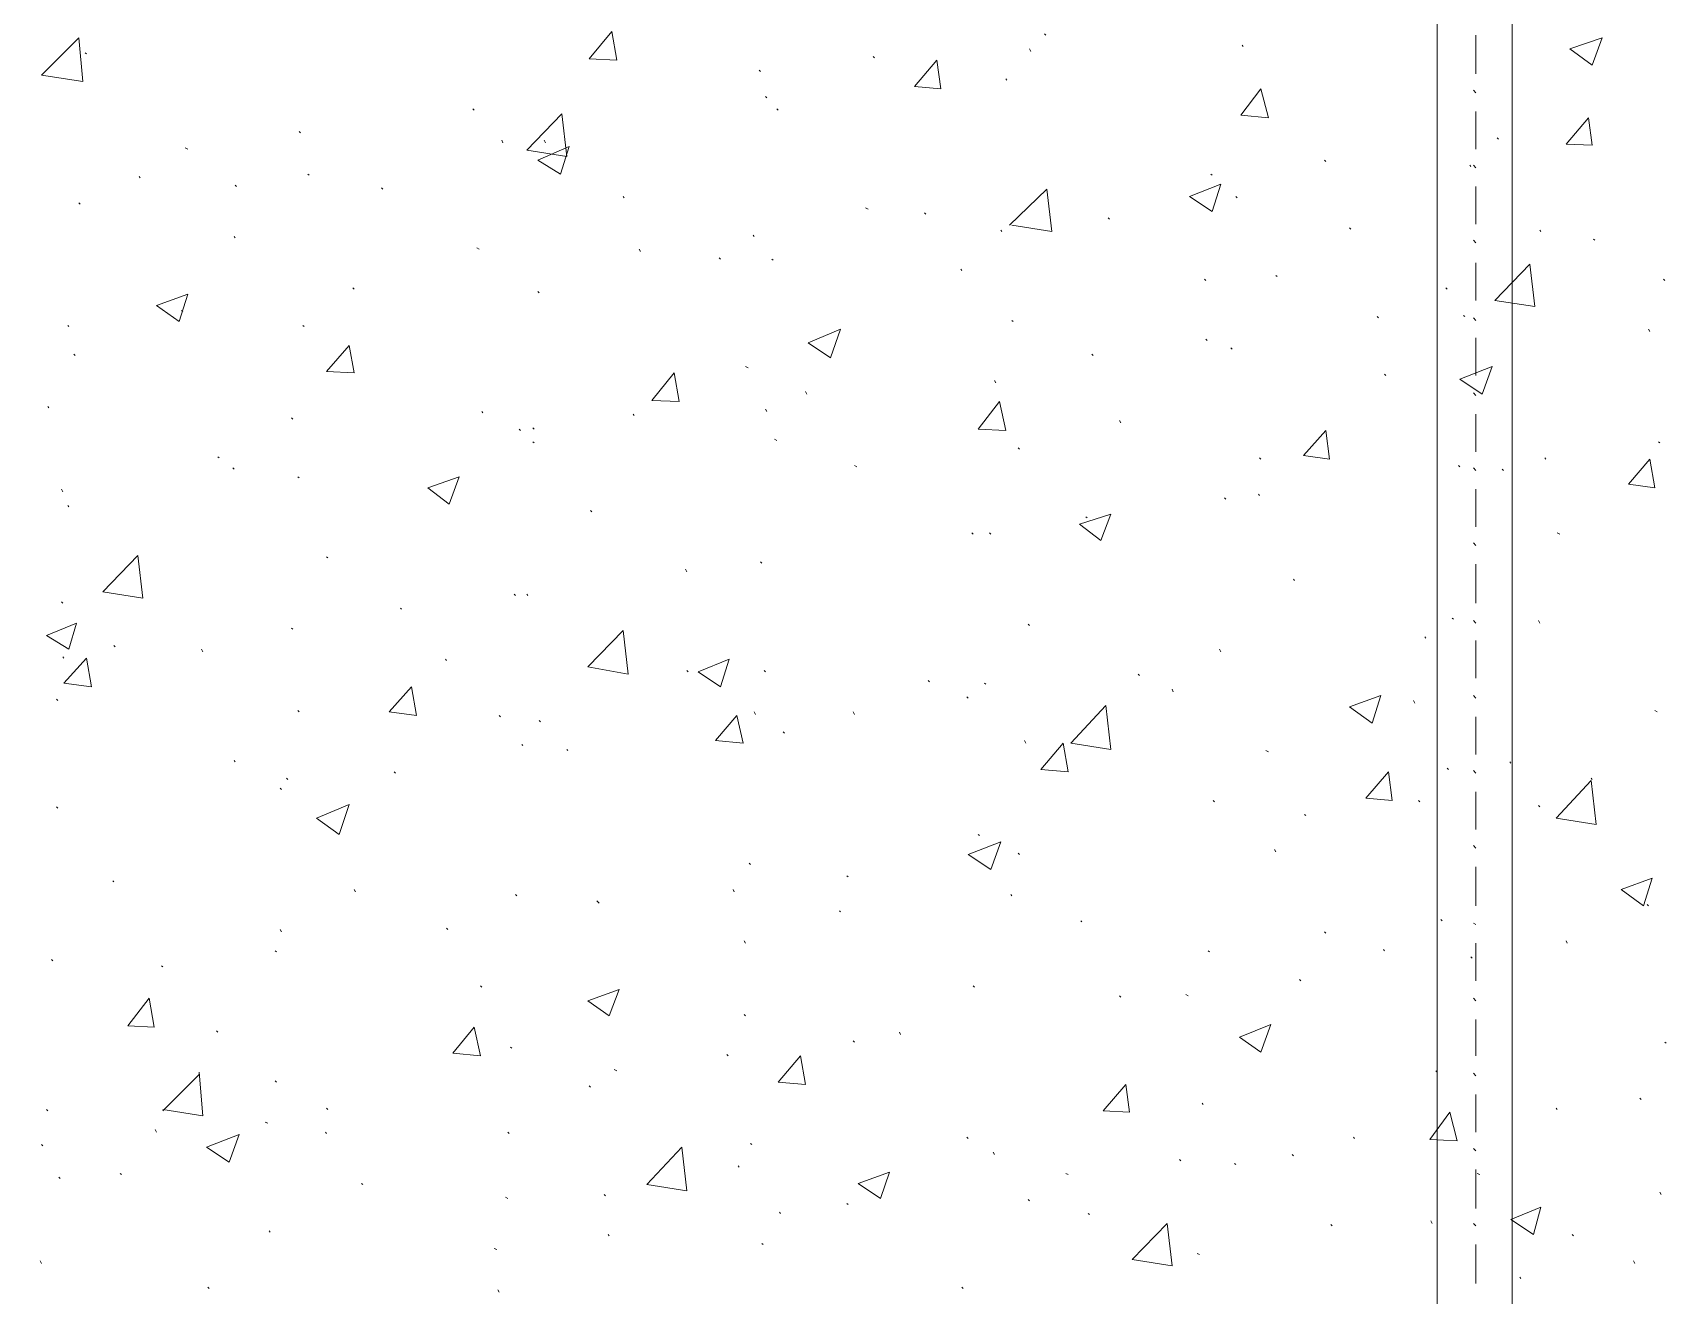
# Model space of a CAD drawing. Header units: millimetres. Extents: x 2928 to 3112, y 1220 to 1280.
# Drawn here: x 2959.34 to 2961.518, y 1256.193 to 1257.876 of the extents above; entities that cross this region are included whole.
import ezdxf

# ---------------------------------------------------------------- set-up
doc = ezdxf.new("R2010")
doc.units = ezdxf.units.MM

msp = doc.modelspace()

# ---------------------------------------------------------------- linework, layer by layer
at = {"color": 253, "linetype": 'Continuous', "lineweight": 5, "true_color": 0x9a9a9a}
for points in [[(2961.2116, 1241.9003), (2942.08633, 1241.9003), (2942.08633, 1247.74538), (2950.25144, 1247.74538), (2950.25144, 1256.61384), (2942.08633, 1256.61384), (2942.08633, 1261.45224), (2961.2116, 1261.45224), (2961.2116, 1249.1904)], [(2961.3116, 1241.9003), (2980.43854, 1241.9003), (2980.43854, 1247.74538), (2972.27343, 1247.74538), (2972.27343, 1256.61384), (2980.43854, 1256.61384), (2980.43854, 1261.45224), (2961.3116, 1261.45224), (2961.3116, 1249.1904)]]:
    msp.add_lwpolyline(points, dxfattribs=at)
at = {"color": 92, "linetype": 'Continuous', "lineweight": 13, "true_color": 0x00b800}
for points in [[(2960.08159, 1257.84052), (2960.11159, 1257.87719), (2960.11159, 1257.87719)], [(2960.11825, 1257.83886), (2960.11159, 1257.87719), (2960.11159, 1257.87719)], [(2959.35157, 1257.81886), (2959.40158, 1257.86886), (2959.40158, 1257.86886)], [(2959.40658, 1257.81052), (2959.40158, 1257.86886), (2959.40158, 1257.86886)], [(2960.66993, 1257.85052), (2960.66826, 1257.85386), (2960.66826, 1257.85386)], [(2960.68993, 1257.87219), (2960.68826, 1257.87386), (2960.68826, 1257.87386)], [(2960.95326, 1257.85719), (2960.9516, 1257.85886), (2960.9516, 1257.85886)], [(2961.38827, 1257.85386), (2961.4316, 1257.86886), (2961.4316, 1257.86886)], [(2961.38827, 1257.85386), (2961.41827, 1257.83219), (2961.41827, 1257.83219)], [(2961.41827, 1257.83219), (2961.4316, 1257.86886), (2961.4316, 1257.86886)], [(2959.41158, 1257.84719), (2959.40991, 1257.84886), (2959.40991, 1257.84886)], [(2960.08159, 1257.84052), (2960.11825, 1257.83886), (2960.11825, 1257.83886)], [(2960.46159, 1257.84219), (2960.45992, 1257.84386), (2960.45992, 1257.84386)], [(2960.51492, 1257.80386), (2960.54493, 1257.83886), (2960.54493, 1257.83886)], [(2960.54993, 1257.80052), (2960.54493, 1257.83886), (2960.54493, 1257.83886)], [(2959.35157, 1257.81886), (2959.40658, 1257.81052), (2959.40658, 1257.81052)], [(2960.30992, 1257.82386), (2960.30826, 1257.82552), (2960.30826, 1257.82552)], [(2960.63826, 1257.81219), (2960.63659, 1257.81386), (2960.63659, 1257.81386)], [(2960.31826, 1257.78886), (2960.31659, 1257.79052), (2960.31659, 1257.79052)], [(2960.51492, 1257.80386), (2960.54993, 1257.80052), (2960.54993, 1257.80052)], [(2960.94993, 1257.76552), (2960.9766, 1257.80052), (2960.9766, 1257.80052)], [(2960.9866, 1257.76219), (2960.9766, 1257.80052), (2960.9766, 1257.80052)], [(2959.92825, 1257.77219), (2959.92658, 1257.77386), (2959.92658, 1257.77386)], [(2959.99825, 1257.71886), (2960.04492, 1257.76719), (2960.04492, 1257.76719)], [(2960.05158, 1257.71052), (2960.04492, 1257.76719), (2960.04492, 1257.76719)], [(2960.33326, 1257.77219), (2960.33159, 1257.77386), (2960.33159, 1257.77386)], [(2960.94993, 1257.76552), (2960.9866, 1257.76219), (2960.9866, 1257.76219)], [(2961.38327, 1257.72719), (2961.41327, 1257.76219), (2961.41327, 1257.76219)], [(2961.41827, 1257.72552), (2961.41327, 1257.76219), (2961.41327, 1257.76219)], [(2959.69658, 1257.74219), (2959.69491, 1257.74386), (2959.69491, 1257.74386)], [(2959.96658, 1257.72886), (2959.96492, 1257.73219), (2959.96492, 1257.73219)], [(2960.01325, 1257.70552), (2960.05492, 1257.72386), (2960.05492, 1257.72386)], [(2960.02325, 1257.72886), (2960.02158, 1257.73219), (2960.02158, 1257.73219)], [(2960.04325, 1257.68719), (2960.05492, 1257.72386), (2960.05492, 1257.72386)], [(2961.29327, 1257.73386), (2961.2916, 1257.73552), (2961.2916, 1257.73552)], [(2961.38327, 1257.72719), (2961.41827, 1257.72552), (2961.41827, 1257.72552)], [(2959.54658, 1257.72052), (2959.54324, 1257.72219), (2959.54324, 1257.72219)], [(2959.99825, 1257.71886), (2960.05158, 1257.71052), (2960.05158, 1257.71052)], [(2960.01325, 1257.70552), (2960.04325, 1257.68719), (2960.04325, 1257.68719)], [(2961.06327, 1257.70386), (2961.0616, 1257.70552), (2961.0616, 1257.70552)], [(2959.48324, 1257.68219), (2959.48158, 1257.68386), (2959.48158, 1257.68386)], [(2959.70825, 1257.68552), (2959.70658, 1257.68719), (2959.70658, 1257.68719)], [(2960.9116, 1257.68552), (2960.90993, 1257.68719), (2960.90993, 1257.68719)], [(2961.2566, 1257.69719), (2961.25494, 1257.69886), (2961.25494, 1257.69886)], [(2959.61158, 1257.67052), (2959.60991, 1257.67219), (2959.60991, 1257.67219)], [(2959.80658, 1257.66719), (2959.80491, 1257.66886), (2959.80491, 1257.66886)], [(2960.12825, 1257.65552), (2960.12659, 1257.65719), (2960.12659, 1257.65719)], [(2960.64159, 1257.61885), (2960.69159, 1257.66719), (2960.69159, 1257.66719)], [(2960.69826, 1257.61052), (2960.69159, 1257.66719), (2960.69159, 1257.66719)], [(2960.8816, 1257.65719), (2960.92326, 1257.67386), (2960.92326, 1257.67386)], [(2960.8816, 1257.65719), (2960.9116, 1257.63719), (2960.9116, 1257.63719)], [(2960.9116, 1257.63719), (2960.92326, 1257.67386), (2960.92326, 1257.67386)], [(2960.94493, 1257.65552), (2960.94326, 1257.65719), (2960.94326, 1257.65719)], [(2959.40324, 1257.64719), (2959.40158, 1257.64886), (2959.40158, 1257.64886)], [(2960.45326, 1257.64052), (2960.44992, 1257.64219), (2960.44992, 1257.64219)], [(2960.52993, 1257.63386), (2960.52826, 1257.63552), (2960.52826, 1257.63552)], [(2960.64493, 1257.61885), (2960.69826, 1257.61052), (2960.69826, 1257.61052)], [(2960.77493, 1257.62719), (2960.77326, 1257.62885), (2960.77326, 1257.62885)], [(2961.0966, 1257.61385), (2961.09493, 1257.61552), (2961.09493, 1257.61552)], [(2959.60991, 1257.60219), (2959.60825, 1257.60385), (2959.60825, 1257.60385)], [(2960.30159, 1257.60385), (2960.29992, 1257.60552), (2960.29992, 1257.60552)], [(2960.63159, 1257.61052), (2960.62993, 1257.61219), (2960.62993, 1257.61219)], [(2961.34994, 1257.61052), (2961.34827, 1257.61219), (2961.34827, 1257.61219)], [(2961.4216, 1257.59885), (2961.41994, 1257.60052), (2961.41994, 1257.60052)], [(2959.93492, 1257.58719), (2959.93158, 1257.58885), (2959.93158, 1257.58885)], [(2960.14992, 1257.58385), (2960.14825, 1257.58719), (2960.14825, 1257.58719)], [(2960.25659, 1257.57385), (2960.25492, 1257.57552), (2960.25492, 1257.57552)], [(2960.32659, 1257.57219), (2960.32492, 1257.57385), (2960.32492, 1257.57385)], [(2960.57826, 1257.55885), (2960.57659, 1257.56052), (2960.57659, 1257.56052)], [(2960.99827, 1257.55052), (2960.9966, 1257.55219), (2960.9966, 1257.55219)], [(2961.28827, 1257.51885), (2961.33494, 1257.56719), (2961.33494, 1257.56719)], [(2961.3416, 1257.51052), (2961.33494, 1257.56719), (2961.33494, 1257.56719)], [(2959.50491, 1257.51219), (2959.54658, 1257.52719), (2959.54658, 1257.52719)], [(2959.53491, 1257.49052), (2959.54658, 1257.52719), (2959.54658, 1257.52719)], [(2959.76825, 1257.53385), (2959.76658, 1257.53552), (2959.76658, 1257.53552)], [(2960.01492, 1257.52885), (2960.01325, 1257.53052), (2960.01325, 1257.53052)], [(2960.90326, 1257.54552), (2960.9016, 1257.54719), (2960.9016, 1257.54719)], [(2961.22493, 1257.53385), (2961.22327, 1257.53552), (2961.22327, 1257.53552)], [(2961.51494, 1257.54552), (2961.51327, 1257.54719), (2961.51327, 1257.54719)], [(2959.50491, 1257.51219), (2959.53491, 1257.49052), (2959.53491, 1257.49052)], [(2959.53991, 1257.50385), (2959.53824, 1257.50552), (2959.53824, 1257.50552)], [(2961.28827, 1257.51885), (2961.3416, 1257.51052), (2961.3416, 1257.51052)], [(2959.38824, 1257.48385), (2959.38658, 1257.48552), (2959.38658, 1257.48552)], [(2959.70158, 1257.48385), (2959.69991, 1257.48552), (2959.69991, 1257.48552)], [(2960.64659, 1257.49052), (2960.64493, 1257.49219), (2960.64493, 1257.49219)], [(2961.13327, 1257.49552), (2961.1316, 1257.49719), (2961.1316, 1257.49719)], [(2961.24827, 1257.49719), (2961.2466, 1257.49885), (2961.2466, 1257.49885)], [(2960.37326, 1257.46219), (2960.41659, 1257.48052), (2960.41659, 1257.48052)], [(2960.37326, 1257.46219), (2960.40326, 1257.44219), (2960.40326, 1257.44219)], [(2960.40326, 1257.44219), (2960.41659, 1257.48052), (2960.41659, 1257.48052)], [(2960.90493, 1257.46552), (2960.90326, 1257.46719), (2960.90326, 1257.46719)], [(2961.49494, 1257.47719), (2961.49327, 1257.48052), (2961.49327, 1257.48052)], [(2959.39658, 1257.44552), (2959.39491, 1257.44719), (2959.39491, 1257.44719)], [(2959.73158, 1257.42385), (2959.76158, 1257.45885), (2959.76158, 1257.45885)], [(2959.76825, 1257.42219), (2959.76158, 1257.45885), (2959.76158, 1257.45885)], [(2960.75326, 1257.44552), (2960.75159, 1257.44719), (2960.75159, 1257.44719)], [(2960.93826, 1257.45385), (2960.9366, 1257.45552), (2960.9366, 1257.45552)], [(2959.73158, 1257.42385), (2959.76825, 1257.42219), (2959.76825, 1257.42219)], [(2960.16492, 1257.38552), (2960.19492, 1257.42219), (2960.19492, 1257.42219)], [(2960.20159, 1257.38385), (2960.19492, 1257.42219), (2960.19492, 1257.42219)], [(2960.29325, 1257.42885), (2960.28992, 1257.43052), (2960.28992, 1257.43052)], [(2961.14327, 1257.41885), (2961.1416, 1257.42052), (2961.1416, 1257.42052)], [(2961.2416, 1257.41385), (2961.28494, 1257.43052), (2961.28494, 1257.43052)], [(2961.2716, 1257.39385), (2961.28494, 1257.43052), (2961.28494, 1257.43052)], [(2960.37159, 1257.39385), (2960.36992, 1257.39719), (2960.36992, 1257.39719)], [(2960.62326, 1257.40885), (2960.62159, 1257.41219), (2960.62159, 1257.41219)], [(2961.2416, 1257.41385), (2961.2716, 1257.39385), (2961.2716, 1257.39385)], [(2959.36158, 1257.37552), (2959.35991, 1257.37718), (2959.35991, 1257.37718)], [(2960.16492, 1257.38552), (2960.20159, 1257.38385), (2960.20159, 1257.38385)], [(2960.31826, 1257.37052), (2960.31659, 1257.37385), (2960.31659, 1257.37385)], [(2960.59993, 1257.34718), (2960.62826, 1257.38385), (2960.62826, 1257.38385)], [(2960.63659, 1257.34552), (2960.62826, 1257.38385), (2960.62826, 1257.38385)], [(2959.68658, 1257.36052), (2959.68491, 1257.36218), (2959.68491, 1257.36218)], [(2959.93992, 1257.36885), (2959.93825, 1257.37052), (2959.93825, 1257.37052)], [(2960.14159, 1257.36552), (2960.13992, 1257.36718), (2960.13992, 1257.36718)], [(2960.78993, 1257.35552), (2960.78826, 1257.35885), (2960.78826, 1257.35885)], [(2959.98992, 1257.34552), (2959.98825, 1257.34718), (2959.98825, 1257.34718)], [(2960.00825, 1257.34718), (2960.00658, 1257.34885), (2960.00658, 1257.34885)], [(2960.00825, 1257.32885), (2960.00658, 1257.33052), (2960.00658, 1257.33052)], [(2960.33159, 1257.33218), (2960.32826, 1257.33385), (2960.32826, 1257.33385)], [(2960.59993, 1257.34718), (2960.63659, 1257.34552), (2960.63659, 1257.34552)], [(2961.03327, 1257.31218), (2961.06327, 1257.34552), (2961.06327, 1257.34552)], [(2961.06827, 1257.30718), (2961.06327, 1257.34552), (2961.06327, 1257.34552)], [(2961.50827, 1257.32885), (2961.50661, 1257.33052), (2961.50661, 1257.33052)], [(2959.58824, 1257.30885), (2959.58658, 1257.31052), (2959.58658, 1257.31052)], [(2960.65493, 1257.32052), (2960.65326, 1257.32218), (2960.65326, 1257.32218)], [(2960.9766, 1257.30718), (2960.97493, 1257.30885), (2960.97493, 1257.30885)], [(2961.03327, 1257.31218), (2961.06827, 1257.30718), (2961.06827, 1257.30718)], [(2961.3566, 1257.30718), (2961.35494, 1257.30885), (2961.35494, 1257.30885)], [(2959.60825, 1257.29385), (2959.60658, 1257.29552), (2959.60658, 1257.29552)], [(2960.43826, 1257.29718), (2960.43492, 1257.29885), (2960.43492, 1257.29885)], [(2961.2416, 1257.29718), (2961.23994, 1257.29885), (2961.23994, 1257.29885)], [(2961.29994, 1257.29218), (2961.29827, 1257.29385), (2961.29827, 1257.29385)], [(2961.46661, 1257.27385), (2961.49494, 1257.30718), (2961.49494, 1257.30718)], [(2961.50161, 1257.26885), (2961.49494, 1257.30718), (2961.49494, 1257.30718)], [(2959.37991, 1257.26385), (2959.37824, 1257.26718), (2959.37824, 1257.26718)], [(2959.69491, 1257.28218), (2959.69325, 1257.28385), (2959.69325, 1257.28385)], [(2959.86658, 1257.26885), (2959.90825, 1257.28385), (2959.90825, 1257.28385)], [(2959.86658, 1257.26885), (2959.89492, 1257.24718), (2959.89492, 1257.24718)], [(2959.89492, 1257.24718), (2959.90825, 1257.28385), (2959.90825, 1257.28385)], [(2961.46661, 1257.27385), (2961.50161, 1257.26885), (2961.50161, 1257.26885)], [(2959.38824, 1257.24385), (2959.38658, 1257.24552), (2959.38658, 1257.24552)], [(2960.92993, 1257.25385), (2960.92826, 1257.25552), (2960.92826, 1257.25552)], [(2960.97493, 1257.25885), (2960.97326, 1257.26052), (2960.97326, 1257.26052)], [(2960.08492, 1257.23718), (2960.08325, 1257.23885), (2960.08325, 1257.23885)], [(2960.73493, 1257.22052), (2960.7766, 1257.23385), (2960.7766, 1257.23385)], [(2960.74493, 1257.22885), (2960.74326, 1257.23052), (2960.74326, 1257.23052)], [(2960.76326, 1257.19885), (2960.7766, 1257.23385), (2960.7766, 1257.23385)], [(2960.59326, 1257.20718), (2960.59159, 1257.20885), (2960.59159, 1257.20885)], [(2960.61659, 1257.20718), (2960.61493, 1257.20885), (2960.61493, 1257.20885)], [(2960.73493, 1257.22052), (2960.76326, 1257.19885), (2960.76326, 1257.19885)], [(2961.37494, 1257.20718), (2961.3716, 1257.20885), (2961.3716, 1257.20885)], [(2959.43324, 1257.13051), (2959.47991, 1257.17885), (2959.47991, 1257.17885)], [(2959.48658, 1257.12218), (2959.47991, 1257.17885), (2959.47991, 1257.17885)], [(2959.73325, 1257.17552), (2959.73158, 1257.17718), (2959.73158, 1257.17718)], [(2960.21159, 1257.15718), (2960.20992, 1257.16051), (2960.20992, 1257.16051)], [(2960.31159, 1257.16885), (2960.30992, 1257.17052), (2960.30992, 1257.17052)], [(2961.0216, 1257.14551), (2961.01993, 1257.14718), (2961.01993, 1257.14718)], [(2959.37991, 1257.11551), (2959.37824, 1257.11718), (2959.37824, 1257.11718)], [(2959.43324, 1257.13051), (2959.48658, 1257.12218), (2959.48658, 1257.12218)], [(2959.98325, 1257.12551), (2959.98158, 1257.12718), (2959.98158, 1257.12718)], [(2959.99992, 1257.12551), (2959.99825, 1257.12718), (2959.99825, 1257.12718)], [(2959.83158, 1257.10718), (2959.82992, 1257.10885), (2959.82992, 1257.10885)], [(2961.23327, 1257.09385), (2961.2316, 1257.09551), (2961.2316, 1257.09551)], [(2961.34827, 1257.08885), (2961.3466, 1257.09218), (2961.3466, 1257.09218)], [(2959.35824, 1257.07218), (2959.39824, 1257.08885), (2959.39824, 1257.08885)], [(2959.35824, 1257.07218), (2959.38824, 1257.05385), (2959.38824, 1257.05385)], [(2959.38824, 1257.05385), (2959.39824, 1257.08885), (2959.39824, 1257.08885)], [(2959.68658, 1257.08051), (2959.68491, 1257.08218), (2959.68491, 1257.08218)], [(2960.07992, 1257.03051), (2960.12659, 1257.07885), (2960.12659, 1257.07885)], [(2960.13325, 1257.02051), (2960.12659, 1257.07885), (2960.12659, 1257.07885)], [(2960.66826, 1257.08551), (2960.66659, 1257.08718), (2960.66659, 1257.08718)], [(2961.1966, 1257.06885), (2961.19493, 1257.07051), (2961.19493, 1257.07051)], [(2959.44991, 1257.05718), (2959.44824, 1257.05885), (2959.44824, 1257.05885)], [(2959.56658, 1257.05051), (2959.56491, 1257.05385), (2959.56491, 1257.05385)], [(2960.92326, 1257.05051), (2960.9216, 1257.05385), (2960.9216, 1257.05385)], [(2959.38158, 1257.04218), (2959.37991, 1257.04385), (2959.37991, 1257.04385)], [(2959.38158, 1257.00885), (2959.41158, 1257.04218), (2959.41158, 1257.04218)], [(2959.41824, 1257.00385), (2959.41158, 1257.04218), (2959.41158, 1257.04218)], [(2959.89158, 1257.03885), (2959.88992, 1257.04051), (2959.88992, 1257.04051)], [(2960.07992, 1257.03051), (2960.13325, 1257.02051), (2960.13325, 1257.02051)], [(2960.21325, 1257.02385), (2960.21159, 1257.02551), (2960.21159, 1257.02551)], [(2960.22659, 1257.02385), (2960.26825, 1257.04051), (2960.26825, 1257.04051)], [(2960.25659, 1257.00385), (2960.26825, 1257.04051), (2960.26825, 1257.04051)], [(2960.31659, 1257.02385), (2960.31492, 1257.02551), (2960.31492, 1257.02551)], [(2959.38158, 1257.00885), (2959.41824, 1257.00385), (2959.41824, 1257.00385)], [(2959.81491, 1256.97051), (2959.84492, 1257.00385), (2959.84492, 1257.00385)], [(2959.85158, 1256.96551), (2959.84492, 1257.00385), (2959.84492, 1257.00385)], [(2960.22659, 1257.02385), (2960.25659, 1257.00385), (2960.25659, 1257.00385)], [(2960.53493, 1257.01051), (2960.53326, 1257.01218), (2960.53326, 1257.01218)], [(2960.60993, 1257.00718), (2960.60826, 1257.00885), (2960.60826, 1257.00885)], [(2960.81493, 1257.01885), (2960.81326, 1257.02051), (2960.81326, 1257.02051)], [(2959.37324, 1256.98551), (2959.37158, 1256.98718), (2959.37158, 1256.98718)], [(2960.58659, 1256.98885), (2960.58493, 1256.99051), (2960.58493, 1256.99051)], [(2960.85993, 1256.99718), (2960.85826, 1257.00051), (2960.85826, 1257.00051)], [(2961.09493, 1256.97718), (2961.1366, 1256.99218), (2961.1366, 1256.99218)], [(2961.12493, 1256.95551), (2961.1366, 1256.99218), (2961.1366, 1256.99218)], [(2961.1816, 1256.98218), (2961.17993, 1256.98551), (2961.17993, 1256.98551)], [(2959.69491, 1256.97051), (2959.69325, 1256.97218), (2959.69325, 1256.97218)], [(2959.81491, 1256.97051), (2959.85158, 1256.96551), (2959.85158, 1256.96551)], [(2959.96325, 1256.96385), (2959.96158, 1256.96551), (2959.96158, 1256.96551)], [(2960.24992, 1256.93218), (2960.27825, 1256.96551), (2960.27825, 1256.96551)], [(2960.28659, 1256.92884), (2960.27825, 1256.96551), (2960.27825, 1256.96551)], [(2960.30326, 1256.96718), (2960.30159, 1256.97051), (2960.30159, 1256.97051)], [(2960.43492, 1256.96718), (2960.43326, 1256.97051), (2960.43326, 1256.97051)], [(2960.72326, 1256.92884), (2960.76993, 1256.97885), (2960.76993, 1256.97885)], [(2960.7766, 1256.92051), (2960.76993, 1256.97885), (2960.76993, 1256.97885)], [(2961.09493, 1256.97718), (2961.12493, 1256.95551), (2961.12493, 1256.95551)], [(2961.50494, 1256.97051), (2961.50161, 1256.97218), (2961.50161, 1256.97218)], [(2960.01658, 1256.95718), (2960.01492, 1256.95885), (2960.01492, 1256.95885)], [(2960.34159, 1256.94218), (2960.33992, 1256.94385), (2960.33992, 1256.94385)], [(2959.99325, 1256.92551), (2959.99158, 1256.92718), (2959.99158, 1256.92718)], [(2960.05325, 1256.91884), (2960.05158, 1256.92051), (2960.05158, 1256.92051)], [(2960.24992, 1256.93218), (2960.28659, 1256.92884), (2960.28659, 1256.92884)], [(2960.66326, 1256.92884), (2960.66159, 1256.93218), (2960.66159, 1256.93218)], [(2960.68326, 1256.89384), (2960.71326, 1256.92884), (2960.71326, 1256.92884)], [(2960.71993, 1256.89051), (2960.71326, 1256.92884), (2960.71326, 1256.92884)], [(2960.72326, 1256.92884), (2960.7766, 1256.92051), (2960.7766, 1256.92051)], [(2960.9866, 1256.91718), (2960.98326, 1256.91884), (2960.98326, 1256.91884)], [(2959.60991, 1256.90384), (2959.60825, 1256.90551), (2959.60825, 1256.90551)], [(2961.2266, 1256.89384), (2961.22493, 1256.89551), (2961.22493, 1256.89551)], [(2961.30994, 1256.90218), (2961.30827, 1256.90384), (2961.30827, 1256.90384)], [(2959.67991, 1256.88051), (2959.67825, 1256.88218), (2959.67825, 1256.88218)], [(2959.82325, 1256.88884), (2959.82158, 1256.89051), (2959.82158, 1256.89051)], [(2960.68326, 1256.89384), (2960.71993, 1256.89051), (2960.71993, 1256.89051)], [(2961.1166, 1256.85551), (2961.1466, 1256.89051), (2961.1466, 1256.89051)], [(2961.1516, 1256.85218), (2961.1466, 1256.89051), (2961.1466, 1256.89051)], [(2961.36994, 1256.82884), (2961.4166, 1256.87884), (2961.4166, 1256.87884)], [(2961.41827, 1256.88051), (2961.4166, 1256.88218), (2961.4166, 1256.88218)], [(2961.42327, 1256.82051), (2961.4166, 1256.87884), (2961.4166, 1256.87884)], [(2959.67158, 1256.86718), (2959.66991, 1256.86884), (2959.66991, 1256.86884)], [(2960.91493, 1256.85051), (2960.91326, 1256.85218), (2960.91326, 1256.85218)], [(2961.1166, 1256.85551), (2961.1516, 1256.85218), (2961.1516, 1256.85218)], [(2961.18827, 1256.85051), (2961.1866, 1256.85218), (2961.1866, 1256.85218)], [(2959.37324, 1256.84218), (2959.37158, 1256.84384), (2959.37158, 1256.84384)], [(2959.71825, 1256.82884), (2959.76158, 1256.84718), (2959.76158, 1256.84718)], [(2959.74825, 1256.80718), (2959.76158, 1256.84718), (2959.76158, 1256.84718)], [(2961.0366, 1256.83218), (2961.03493, 1256.83384), (2961.03493, 1256.83384)], [(2961.34827, 1256.84384), (2961.3466, 1256.84551), (2961.3466, 1256.84551)], [(2959.71825, 1256.82884), (2959.74825, 1256.80718), (2959.74825, 1256.80718)], [(2961.36994, 1256.82884), (2961.42327, 1256.82051), (2961.42327, 1256.82051)], [(2960.58659, 1256.78051), (2960.62993, 1256.79718), (2960.62993, 1256.79718)], [(2960.60159, 1256.80551), (2960.59993, 1256.80718), (2960.59993, 1256.80718)], [(2960.61659, 1256.76051), (2960.62993, 1256.79718), (2960.62993, 1256.79718)], [(2960.9966, 1256.78384), (2960.99493, 1256.78718), (2960.99493, 1256.78718)], [(2960.29659, 1256.76718), (2960.29492, 1256.76884), (2960.29492, 1256.76884)], [(2960.58659, 1256.78051), (2960.61659, 1256.76051), (2960.61659, 1256.76051)], [(2960.65493, 1256.78051), (2960.65326, 1256.78218), (2960.65326, 1256.78218)], [(2959.44824, 1256.74384), (2959.44658, 1256.74551), (2959.44658, 1256.74551)], [(2960.42659, 1256.75051), (2960.42492, 1256.75218), (2960.42492, 1256.75218)], [(2961.4566, 1256.73384), (2961.49827, 1256.74884), (2961.49827, 1256.74884)], [(2961.48661, 1256.71218), (2961.49827, 1256.74884), (2961.49827, 1256.74884)], [(2959.76991, 1256.73051), (2959.76825, 1256.73384), (2959.76825, 1256.73384)], [(2959.98492, 1256.72551), (2959.98325, 1256.72718), (2959.98325, 1256.72718)], [(2960.27492, 1256.73051), (2960.27325, 1256.73384), (2960.27325, 1256.73384)], [(2960.64493, 1256.72551), (2960.64326, 1256.72718), (2960.64326, 1256.72718)], [(2961.4566, 1256.73384), (2961.48661, 1256.71218), (2961.48661, 1256.71218)], [(2960.09492, 1256.71551), (2960.09159, 1256.71884), (2960.09159, 1256.71884)], [(2960.41659, 1256.70384), (2960.41492, 1256.70551), (2960.41492, 1256.70551)], [(2961.49327, 1256.71218), (2961.49161, 1256.71384), (2961.49161, 1256.71384)], [(2959.67158, 1256.67717), (2959.66991, 1256.68051), (2959.66991, 1256.68051)], [(2959.89325, 1256.68051), (2959.89158, 1256.68217), (2959.89158, 1256.68217)], [(2960.73826, 1256.69051), (2960.73659, 1256.69217), (2960.73659, 1256.69217)], [(2961.06327, 1256.67551), (2961.0616, 1256.67717), (2961.0616, 1256.67717)], [(2961.21827, 1256.69217), (2961.2166, 1256.69384), (2961.2166, 1256.69384)], [(2960.28992, 1256.66217), (2960.28825, 1256.66551), (2960.28825, 1256.66551)], [(2961.38494, 1256.66217), (2961.38327, 1256.66551), (2961.38327, 1256.66551)], [(2959.36658, 1256.63884), (2959.36491, 1256.64051), (2959.36491, 1256.64051)], [(2959.66491, 1256.65051), (2959.66325, 1256.65217), (2959.66325, 1256.65217)], [(2960.90826, 1256.65051), (2960.9066, 1256.65217), (2960.9066, 1256.65217)], [(2961.1416, 1256.65217), (2961.13993, 1256.65384), (2961.13993, 1256.65384)], [(2961.25827, 1256.64217), (2961.2566, 1256.64384), (2961.2566, 1256.64384)], [(2959.51324, 1256.63051), (2959.51158, 1256.63217), (2959.51158, 1256.63217)], [(2961.02993, 1256.61217), (2961.02827, 1256.61384), (2961.02827, 1256.61384)], [(2959.93825, 1256.60384), (2959.93658, 1256.60551), (2959.93658, 1256.60551)], [(2960.07992, 1256.58551), (2960.12159, 1256.60051), (2960.12159, 1256.60051)], [(2960.10825, 1256.56551), (2960.12159, 1256.60051), (2960.12159, 1256.60051)], [(2960.59493, 1256.60384), (2960.59326, 1256.60551), (2960.59326, 1256.60551)], [(2960.78993, 1256.59051), (2960.78826, 1256.59217), (2960.78826, 1256.59217)], [(2960.87993, 1256.59217), (2960.8766, 1256.59384), (2960.8766, 1256.59384)], [(2959.46658, 1256.55217), (2959.49491, 1256.58884), (2959.49491, 1256.58884)], [(2959.50158, 1256.55051), (2959.49491, 1256.58884), (2959.49491, 1256.58884)], [(2960.07992, 1256.58551), (2960.10825, 1256.56551), (2960.10825, 1256.56551)], [(2959.46658, 1256.55217), (2959.50158, 1256.55051), (2959.50158, 1256.55051)], [(2959.89992, 1256.51551), (2959.92825, 1256.55051), (2959.92825, 1256.55051)], [(2959.93658, 1256.51217), (2959.92825, 1256.55051), (2959.92825, 1256.55051)], [(2960.28992, 1256.56551), (2960.28825, 1256.56717), (2960.28825, 1256.56717)], [(2960.94826, 1256.53717), (2960.98993, 1256.55384), (2960.98993, 1256.55384)], [(2960.9766, 1256.51717), (2960.98993, 1256.55384), (2960.98993, 1256.55384)], [(2959.58658, 1256.54384), (2959.58491, 1256.54551), (2959.58491, 1256.54551)], [(2960.43492, 1256.53051), (2960.43326, 1256.53217), (2960.43326, 1256.53217)], [(2960.49659, 1256.54051), (2960.49492, 1256.54384), (2960.49492, 1256.54384)], [(2960.94826, 1256.53717), (2960.9766, 1256.51717), (2960.9766, 1256.51717)], [(2961.51661, 1256.52884), (2961.51494, 1256.53051), (2961.51494, 1256.53051)], [(2959.89992, 1256.51551), (2959.93658, 1256.51217), (2959.93658, 1256.51217)], [(2959.97825, 1256.52217), (2959.97658, 1256.52384), (2959.97658, 1256.52384)], [(2960.26659, 1256.51217), (2960.26492, 1256.51384), (2960.26492, 1256.51384)], [(2960.33326, 1256.47717), (2960.36326, 1256.51217), (2960.36326, 1256.51217)], [(2960.36992, 1256.47384), (2960.36326, 1256.51217), (2960.36326, 1256.51217)], [(2959.51324, 1256.43884), (2959.56158, 1256.48717), (2959.56158, 1256.48717)], [(2959.56658, 1256.43217), (2959.56158, 1256.49051), (2959.56158, 1256.49051)], [(2960.11825, 1256.49217), (2960.11492, 1256.49384), (2960.11492, 1256.49384)], [(2961.2116, 1256.49051), (2961.20993, 1256.49217), (2961.20993, 1256.49217)], [(2959.66491, 1256.47717), (2959.66325, 1256.47884), (2959.66325, 1256.47884)], [(2960.08325, 1256.47051), (2960.08159, 1256.47217), (2960.08159, 1256.47217)], [(2960.33326, 1256.47717), (2960.36992, 1256.47384), (2960.36992, 1256.47384)], [(2960.7666, 1256.43884), (2960.7966, 1256.47384), (2960.7966, 1256.47384)], [(2960.8016, 1256.43717), (2960.7966, 1256.47384), (2960.7966, 1256.47384)], [(2959.35991, 1256.43884), (2959.35824, 1256.4405), (2959.35824, 1256.4405)], [(2959.51324, 1256.4405), (2959.56658, 1256.43217), (2959.56658, 1256.43217)], [(2959.73325, 1256.4405), (2959.73158, 1256.44217), (2959.73158, 1256.44217)], [(2960.7666, 1256.43884), (2960.8016, 1256.43717), (2960.8016, 1256.43717)], [(2960.89993, 1256.44717), (2960.89826, 1256.44884), (2960.89826, 1256.44884)], [(2961.2016, 1256.4005), (2961.22827, 1256.43717), (2961.22827, 1256.43717)], [(2961.23827, 1256.39884), (2961.22827, 1256.43717), (2961.22827, 1256.43717)], [(2961.3716, 1256.4405), (2961.36994, 1256.44217), (2961.36994, 1256.44217)], [(2961.48327, 1256.45384), (2961.48161, 1256.4555), (2961.48161, 1256.4555)], [(2959.65325, 1256.42217), (2959.64991, 1256.42384), (2959.64991, 1256.42384)], [(2959.35324, 1256.39217), (2959.35157, 1256.39384), (2959.35157, 1256.39384)], [(2959.50491, 1256.4105), (2959.50324, 1256.41384), (2959.50324, 1256.41384)], [(2959.57158, 1256.3905), (2959.61491, 1256.40717), (2959.61491, 1256.40717)], [(2959.60158, 1256.3705), (2959.61491, 1256.40717), (2959.61491, 1256.40717)], [(2959.73158, 1256.40884), (2959.72991, 1256.4105), (2959.72991, 1256.4105)], [(2959.97492, 1256.40884), (2959.97325, 1256.4105), (2959.97325, 1256.4105)], [(2960.29826, 1256.39384), (2960.29659, 1256.3955), (2960.29659, 1256.3955)], [(2960.58659, 1256.40217), (2960.58493, 1256.40384), (2960.58493, 1256.40384)], [(2961.1016, 1256.40217), (2961.09993, 1256.40384), (2961.09993, 1256.40384)], [(2961.2016, 1256.4005), (2961.23827, 1256.39884), (2961.23827, 1256.39884)], [(2959.57158, 1256.3905), (2959.60158, 1256.3705), (2959.60158, 1256.3705)], [(2960.15825, 1256.3405), (2960.20492, 1256.3905), (2960.20492, 1256.3905)], [(2960.21159, 1256.33217), (2960.20492, 1256.3905), (2960.20492, 1256.3905)], [(2960.62159, 1256.3805), (2960.61993, 1256.38384), (2960.61993, 1256.38384)], [(2960.86993, 1256.37217), (2960.86826, 1256.37384), (2960.86826, 1256.37384)], [(2961.01993, 1256.37884), (2961.01827, 1256.3805), (2961.01827, 1256.3805)], [(2959.37658, 1256.34884), (2959.37491, 1256.3505), (2959.37491, 1256.3505)], [(2959.45824, 1256.35384), (2959.45658, 1256.3555), (2959.45658, 1256.3555)], [(2960.28159, 1256.36384), (2960.27992, 1256.3655), (2960.27992, 1256.3655)], [(2960.43992, 1256.34217), (2960.48159, 1256.35717), (2960.48159, 1256.35717)], [(2960.46992, 1256.32217), (2960.48159, 1256.35717), (2960.48159, 1256.35717)], [(2960.71993, 1256.35384), (2960.71659, 1256.3555), (2960.71659, 1256.3555)], [(2960.94326, 1256.36717), (2960.9416, 1256.36884), (2960.9416, 1256.36884)], [(2961.26827, 1256.35384), (2961.26494, 1256.3555), (2961.26494, 1256.3555)], [(2959.77991, 1256.3405), (2959.77825, 1256.34217), (2959.77825, 1256.34217)], [(2960.15825, 1256.3405), (2960.21159, 1256.33217), (2960.21159, 1256.33217)], [(2960.43992, 1256.34217), (2960.46992, 1256.32217), (2960.46992, 1256.32217)], [(2961.50994, 1256.32717), (2961.50827, 1256.3305), (2961.50827, 1256.3305)], [(2959.97325, 1256.32217), (2959.96992, 1256.32384), (2959.96992, 1256.32384)], [(2960.10325, 1256.3255), (2960.10159, 1256.32717), (2960.10159, 1256.32717)], [(2960.42659, 1256.31384), (2960.42492, 1256.3155), (2960.42492, 1256.3155)], [(2960.66826, 1256.31884), (2960.66659, 1256.3205), (2960.66659, 1256.3205)], [(2961.30994, 1256.29384), (2961.34994, 1256.3105), (2961.34994, 1256.3105)], [(2961.33994, 1256.27384), (2961.34994, 1256.3105), (2961.34994, 1256.3105)], [(2960.33659, 1256.30217), (2960.33492, 1256.30384), (2960.33492, 1256.30384)], [(2960.74826, 1256.3005), (2960.74659, 1256.30217), (2960.74659, 1256.30217)], [(2960.80493, 1256.2405), (2960.8516, 1256.28884), (2960.8516, 1256.28884)], [(2960.85826, 1256.23217), (2960.8516, 1256.28884), (2960.8516, 1256.28884)], [(2961.0716, 1256.2855), (2961.06993, 1256.28717), (2961.06993, 1256.28717)], [(2961.20493, 1256.28884), (2961.20327, 1256.29217), (2961.20327, 1256.29217)], [(2961.30994, 1256.29384), (2961.33994, 1256.27384), (2961.33994, 1256.27384)], [(2959.65658, 1256.27717), (2959.65491, 1256.27884), (2959.65491, 1256.27884)], [(2960.10825, 1256.27217), (2960.10659, 1256.27384), (2960.10659, 1256.27384)], [(2961.39327, 1256.27217), (2961.3916, 1256.27384), (2961.3916, 1256.27384)], [(2959.95825, 1256.25384), (2959.95492, 1256.2555), (2959.95492, 1256.2555)], [(2960.31326, 1256.2605), (2960.31159, 1256.26217), (2960.31159, 1256.26217)], [(2960.89493, 1256.24717), (2960.8916, 1256.24884), (2960.8916, 1256.24884)], [(2959.35157, 1256.2355), (2959.34991, 1256.23884), (2959.34991, 1256.23884)], [(2960.80493, 1256.2405), (2960.85826, 1256.23217), (2960.85826, 1256.23217)], [(2961.47494, 1256.2355), (2961.47327, 1256.23884), (2961.47327, 1256.23884)], [(2959.57491, 1256.20217), (2959.57324, 1256.20383), (2959.57324, 1256.20383)], [(2959.96158, 1256.19717), (2959.95992, 1256.2005), (2959.95992, 1256.2005)], [(2960.57993, 1256.20217), (2960.57826, 1256.20383), (2960.57826, 1256.20383)], [(2961.32327, 1256.2155), (2961.3216, 1256.21717), (2961.3216, 1256.21717)]]:
    msp.add_lwpolyline(points, dxfattribs=at)
at = {"color": 7, "linetype": 'Continuous', "lineweight": 20, "true_color": 0x000007}
for points in [[(2961.26327, 1257.87219), (2961.26327, 1257.82052), (2961.26327, 1257.82052)], [(2961.26327, 1257.79552), (2961.25994, 1257.79886), (2961.25994, 1257.79886)], [(2961.26327, 1257.77052), (2961.26327, 1257.72052), (2961.26327, 1257.72052)], [(2961.26327, 1257.69552), (2961.25994, 1257.69886), (2961.25994, 1257.69886)], [(2961.26327, 1257.67052), (2961.26327, 1257.62052), (2961.26327, 1257.62052)], [(2961.26327, 1257.59552), (2961.25994, 1257.59885), (2961.25994, 1257.59885)], [(2961.26327, 1257.56885), (2961.26327, 1257.51885), (2961.26327, 1257.51885)], [(2961.26327, 1257.49219), (2961.25994, 1257.49552), (2961.25994, 1257.49552)], [(2961.26327, 1257.46885), (2961.26327, 1257.41885), (2961.26327, 1257.41885)], [(2961.26327, 1257.39218), (2961.25994, 1257.39552), (2961.25994, 1257.39552)], [(2961.26327, 1257.36718), (2961.26327, 1257.31718), (2961.26327, 1257.31718)], [(2961.26327, 1257.29218), (2961.25994, 1257.29552), (2961.25994, 1257.29552)], [(2961.26327, 1257.26718), (2961.26327, 1257.21718), (2961.26327, 1257.21718)], [(2961.26327, 1257.19218), (2961.25994, 1257.19552), (2961.25994, 1257.19552)], [(2961.26327, 1257.16718), (2961.26327, 1257.11551), (2961.26327, 1257.11551)], [(2961.26327, 1257.08885), (2961.25994, 1257.09218), (2961.25994, 1257.09218)], [(2961.26327, 1257.06551), (2961.26327, 1257.01551), (2961.26327, 1257.01551)], [(2961.26327, 1256.98885), (2961.25994, 1256.99218), (2961.25994, 1256.99218)], [(2961.26327, 1256.96385), (2961.26327, 1256.91384), (2961.26327, 1256.91384)], [(2961.26327, 1256.88884), (2961.25994, 1256.89218), (2961.25994, 1256.89218)], [(2961.26327, 1256.86384), (2961.26327, 1256.81384), (2961.26327, 1256.81384)], [(2961.26327, 1256.78884), (2961.25994, 1256.79218), (2961.25994, 1256.79218)], [(2961.26327, 1256.76384), (2961.26327, 1256.71218), (2961.26327, 1256.71218)], [(2961.26327, 1256.68717), (2961.25994, 1256.68884), (2961.25994, 1256.68884)], [(2961.26327, 1256.66217), (2961.26327, 1256.61217), (2961.26327, 1256.61217)], [(2961.26327, 1256.58551), (2961.25994, 1256.58884), (2961.25994, 1256.58884)], [(2961.26327, 1256.56051), (2961.26327, 1256.51217), (2961.26327, 1256.51217)], [(2961.26327, 1256.48551), (2961.25994, 1256.48884), (2961.25994, 1256.48884)], [(2961.26327, 1256.4605), (2961.26327, 1256.4105), (2961.26327, 1256.4105)], [(2961.26327, 1256.3855), (2961.25994, 1256.38884), (2961.25994, 1256.38884)], [(2961.26327, 1256.3605), (2961.26327, 1256.30884), (2961.26327, 1256.30884)], [(2961.26327, 1256.2855), (2961.25994, 1256.28884), (2961.25994, 1256.28884)], [(2961.26327, 1256.2605), (2961.26327, 1256.20883), (2961.26327, 1256.20883)]]:
    msp.add_lwpolyline(points, dxfattribs=at)

doc.saveas('drawing.dxf')
